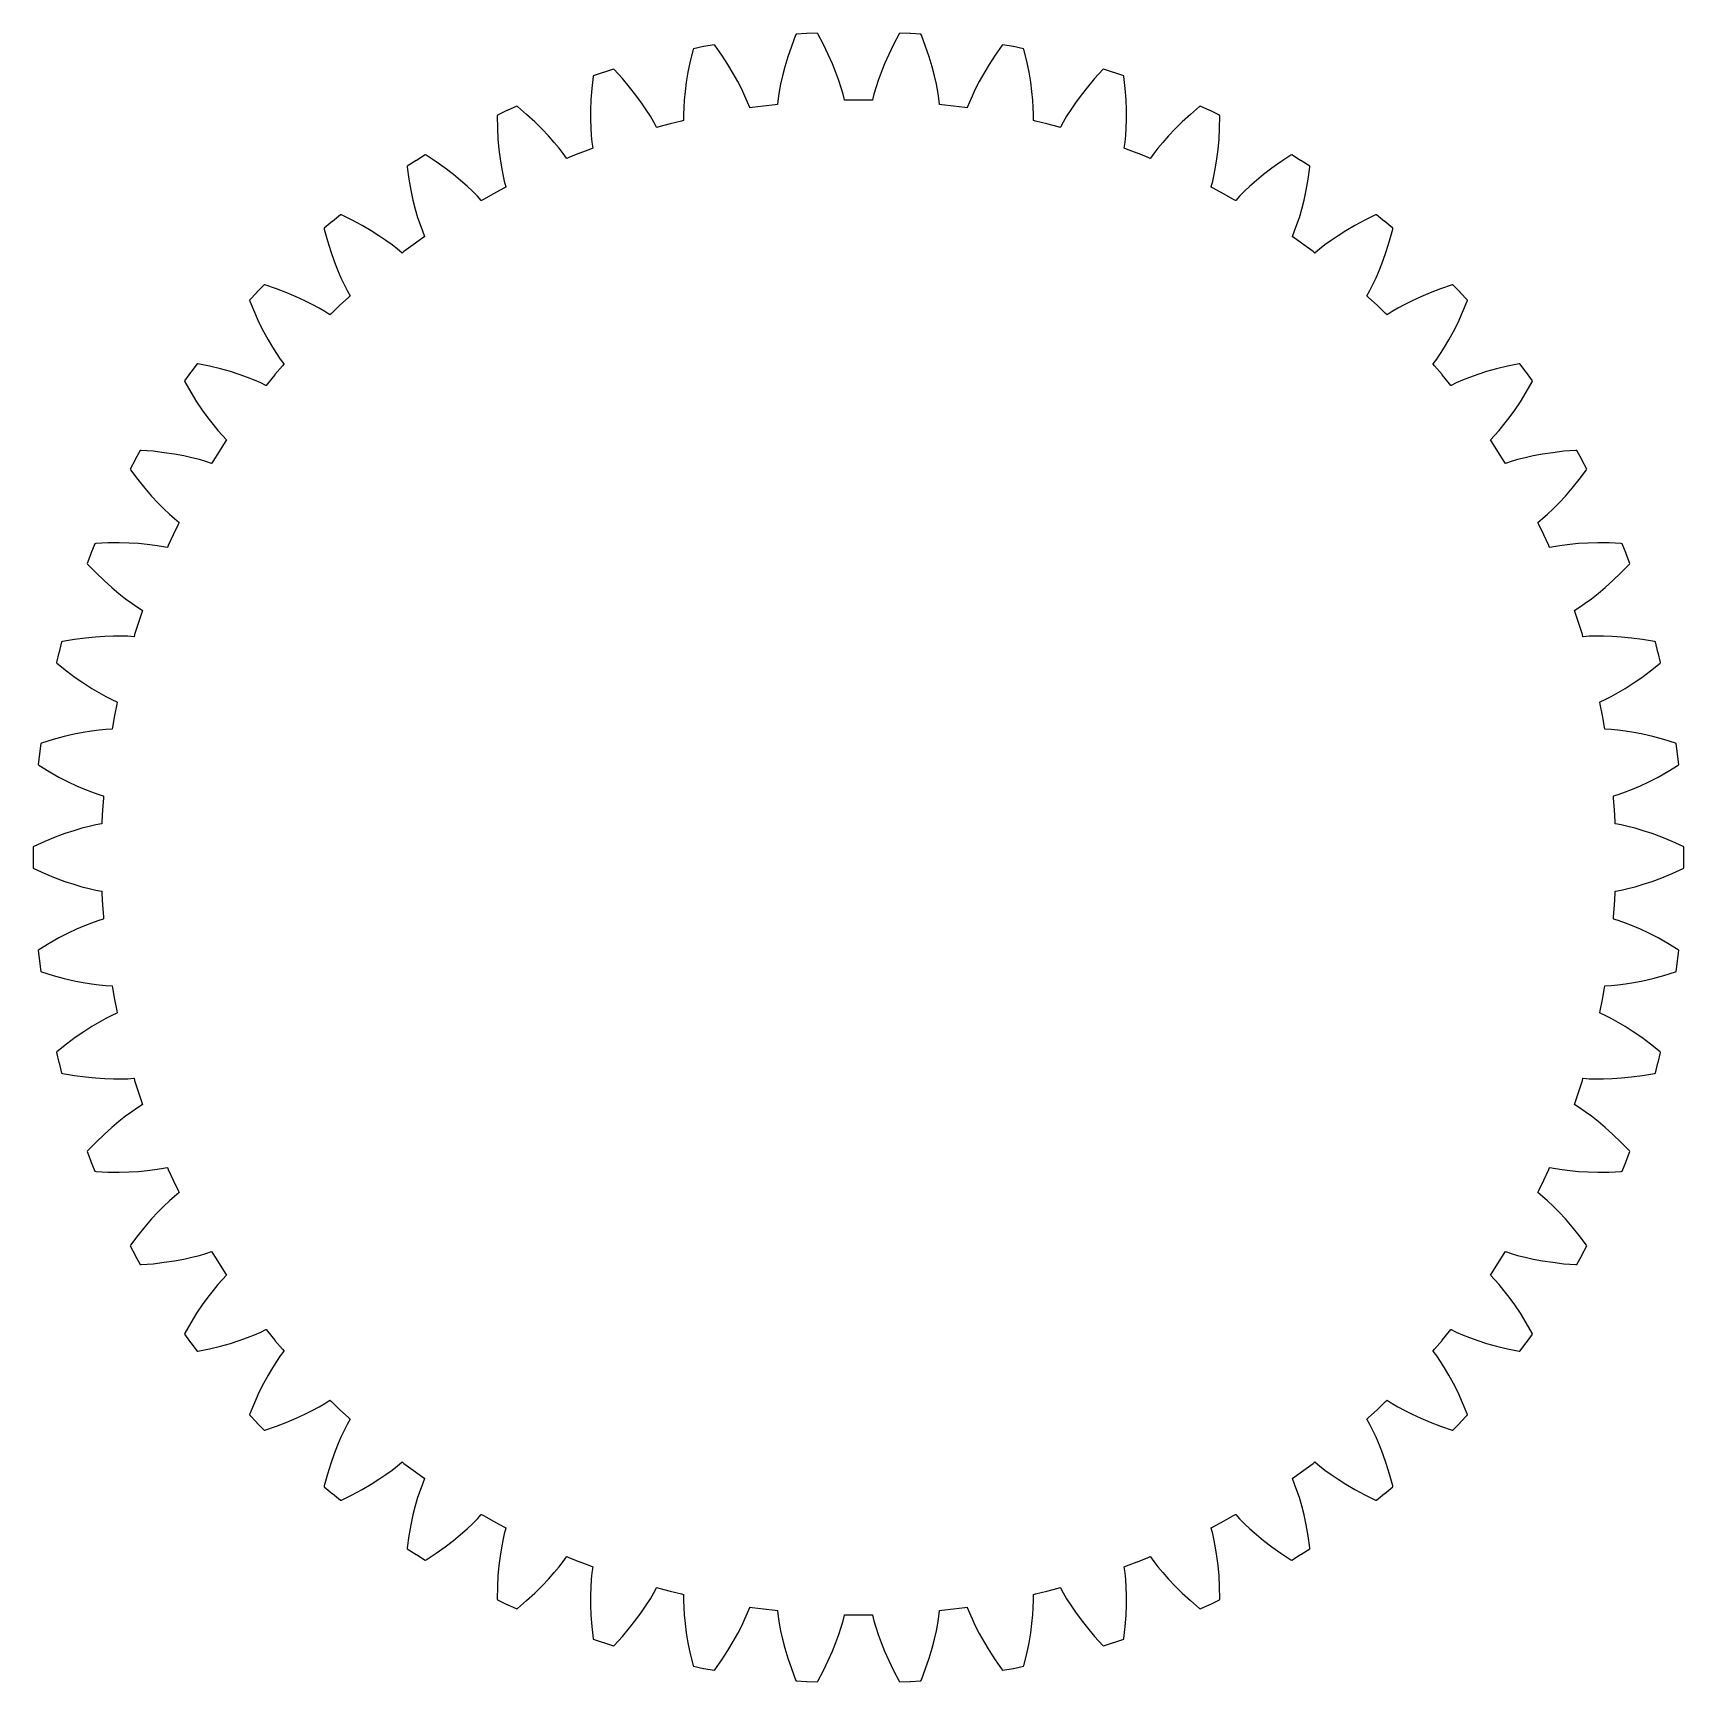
# Model space of a CAD drawing. Header units: millimetres. Extents: x -78 to 78, y -78 to 78.
import ezdxf

# ---------------------------------------------------------------- set-up
doc = ezdxf.new("R2010")
doc.units = ezdxf.units.MM

msp = doc.modelspace()

# ---------------------------------------------------------------- linework, layer by layer
msp.add_lwpolyline([(71.86, -4.52), (71.92, -3.41), (71.92, -3.41), (71.93, -3.2), (71.95, -3.2), (72.5, -3.1), (73.13, -2.96), (73.83, -2.78), (74.6, -2.55), (75.45, -2.27), (76.37, -1.93), (77.35, -1.53), (78.4, -1.06), (78.46, -1.01), (78.47, -0.01), (78.47, 0.01), (78.46, 1.01), (78.4, 1.06), (77.35, 1.53), (76.37, 1.93), (75.45, 2.27), (74.6, 2.55), (73.83, 2.78), (73.13, 2.96), (72.5, 3.1), (71.95, 3.2), (71.93, 3.2), (71.92, 3.41), (71.92, 3.41), (71.86, 4.52), (71.86, 4.52), (71.78, 5.63), (71.78, 5.63), (71.76, 5.84), (71.79, 5.85), (72.32, 6.02), (72.92, 6.23), (73.59, 6.5), (74.34, 6.82), (75.14, 7.2), (76.01, 7.65), (76.93, 8.18), (77.91, 8.77), (77.97, 8.83), (77.85, 9.82), (77.85, 9.85), (77.72, 10.84), (77.65, 10.88), (76.55, 11.21), (75.52, 11.49), (74.57, 11.71), (73.7, 11.88), (72.9, 12.01), (72.18, 12.1), (71.54, 12.16), (70.99, 12.19), (70.96, 12.19), (70.92, 12.4), (70.92, 12.4), (70.72, 13.49), (70.72, 13.49), (70.51, 14.58), (70.51, 14.58), (70.47, 14.78), (70.49, 14.8), (70.99, 15.03), (71.56, 15.32), (72.2, 15.67), (72.89, 16.08), (73.65, 16.56), (74.45, 17.12), (75.3, 17.75), (76.2, 18.47), (76.25, 18.53), (76.01, 19.5), (76, 19.53), (75.75, 20.5), (75.67, 20.52), (74.54, 20.72), (73.49, 20.86), (72.52, 20.96), (71.63, 21.02), (70.82, 21.05), (70.09, 21.05), (69.45, 21.03), (68.9, 20.99), (68.87, 20.99), (68.81, 21.19), (68.81, 21.19), (68.48, 22.25), (68.48, 22.25), (68.12, 23.3), (68.12, 23.3), (68.06, 23.5), (68.08, 23.52), (68.55, 23.81), (69.08, 24.17), (69.67, 24.59), (70.3, 25.09), (70.99, 25.66), (71.72, 26.32), (72.48, 27.05), (73.28, 27.87), (73.33, 27.94), (72.97, 28.87), (72.96, 28.9), (72.58, 29.83), (72.5, 29.85), (71.36, 29.9), (70.29, 29.91), (69.32, 29.89), (68.43, 29.84), (67.62, 29.76), (66.9, 29.67), (66.27, 29.57), (65.72, 29.46), (65.7, 29.46), (65.61, 29.65), (65.61, 29.65), (65.15, 30.66), (65.15, 30.66), (64.67, 31.66), (64.67, 31.66), (64.57, 31.84), (64.59, 31.86), (65.02, 32.21), (65.51, 32.64), (66.03, 33.13), (66.61, 33.7), (67.21, 34.36), (67.85, 35.1), (68.52, 35.92), (69.21, 36.84), (69.25, 36.91), (68.77, 37.79), (68.76, 37.82), (68.27, 38.69), (68.19, 38.7), (67.05, 38.61), (65.99, 38.48), (65.02, 38.34), (64.15, 38.18), (63.36, 38), (62.66, 37.82), (62.04, 37.64), (61.51, 37.46), (61.49, 37.46), (61.38, 37.64), (61.38, 37.64), (60.79, 38.58), (60.79, 38.58), (60.19, 39.51), (60.19, 39.51), (60.07, 39.69), (60.09, 39.71), (60.47, 40.11), (60.9, 40.59), (61.36, 41.15), (61.86, 41.79), (62.38, 42.51), (62.92, 43.32), (63.48, 44.23), (64.05, 45.22), (64.07, 45.3), (63.49, 46.11), (63.48, 46.14), (62.88, 46.94), (62.8, 46.94), (61.68, 46.7), (60.65, 46.45), (59.71, 46.19), (58.86, 45.92), (58.09, 45.64), (57.42, 45.38), (56.83, 45.12), (56.33, 44.88), (56.31, 44.87), (56.18, 45.03), (56.18, 45.03), (55.48, 45.89), (55.48, 45.9), (54.76, 46.74), (54.76, 46.74), (54.63, 46.9), (54.64, 46.93), (54.97, 47.37), (55.33, 47.9), (55.72, 48.51), (56.13, 49.21), (56.56, 49.99), (56.99, 50.87), (57.43, 51.83), (57.87, 52.89), (57.89, 52.97), (57.21, 53.71), (57.19, 53.73), (56.5, 54.45), (56.42, 54.44), (55.34, 54.07), (54.35, 53.69), (53.45, 53.31), (52.64, 52.93), (51.92, 52.56), (51.28, 52.21), (50.73, 51.89), (50.26, 51.58), (50.24, 51.57), (50.09, 51.72), (50.09, 51.72), (49.29, 52.49), (49.29, 52.49), (48.47, 53.24), (48.47, 53.24), (48.32, 53.38), (48.33, 53.4), (48.6, 53.89), (48.89, 54.46), (49.2, 55.11), (49.52, 55.86), (49.84, 56.69), (50.17, 57.61), (50.49, 58.62), (50.79, 59.73), (50.8, 59.81), (50.03, 60.45), (50.01, 60.47), (49.23, 61.1), (49.15, 61.08), (48.13, 60.58), (47.19, 60.08), (46.34, 59.58), (45.59, 59.11), (44.92, 58.66), (44.33, 58.23), (43.83, 57.84), (43.4, 57.48), (43.38, 57.46), (43.21, 57.59), (43.21, 57.59), (42.32, 58.25), (42.32, 58.25), (41.42, 58.89), (41.42, 58.89), (41.25, 59.01), (41.25, 59.04), (41.46, 59.56), (41.68, 60.16), (41.91, 60.85), (42.13, 61.62), (42.35, 62.49), (42.55, 63.44), (42.74, 64.49), (42.9, 65.62), (42.9, 65.71), (42.06, 66.25), (42.03, 66.26), (41.19, 66.79), (41.11, 66.76), (40.15, 66.13), (39.29, 65.52), (38.51, 64.92), (37.82, 64.36), (37.21, 63.82), (36.68, 63.33), (36.23, 62.87), (35.86, 62.46), (35.84, 62.45), (35.65, 62.55), (35.65, 62.55), (34.69, 63.09), (34.69, 63.09), (33.71, 63.62), (33.71, 63.62), (33.52, 63.72), (33.53, 63.74), (33.67, 64.28), (33.81, 64.91), (33.95, 65.62), (34.07, 66.42), (34.18, 67.3), (34.27, 68.28), (34.32, 69.34), (34.34, 70.48), (34.33, 70.57), (33.42, 71), (33.4, 71.01), (32.49, 71.43), (32.42, 71.39), (31.55, 70.64), (30.77, 69.92), (30.07, 69.24), (29.46, 68.59), (28.92, 67.98), (28.46, 67.43), (28.07, 66.92), (27.75, 66.47), (27.73, 66.45), (27.53, 66.53), (27.53, 66.53), (26.51, 66.94), (26.5, 66.94), (25.47, 67.34), (25.47, 67.34), (25.27, 67.42), (25.27, 67.44), (25.35, 68), (25.41, 68.63), (25.46, 69.36), (25.48, 70.16), (25.48, 71.06), (25.44, 72.03), (25.36, 73.09), (25.23, 74.23), (25.21, 74.31), (24.26, 74.63), (24.24, 74.63), (23.28, 74.94), (23.22, 74.89), (22.45, 74.04), (21.76, 73.23), (21.16, 72.46), (20.63, 71.74), (20.17, 71.07), (19.78, 70.46), (19.46, 69.91), (19.2, 69.42), (19.18, 69.4), (18.98, 69.45), (18.98, 69.45), (17.91, 69.74), (17.9, 69.74), (16.83, 70.01), (16.83, 70.01), (16.63, 70.05), (16.62, 70.08), (16.63, 70.64), (16.61, 71.28), (16.56, 72), (16.49, 72.8), (16.37, 73.69), (16.21, 74.65), (16, 75.69), (15.73, 76.81), (15.7, 76.88), (14.72, 77.08), (14.69, 77.08), (13.71, 77.26), (13.65, 77.21), (12.99, 76.27), (12.41, 75.38), (11.91, 74.54), (11.47, 73.76), (11.1, 73.04), (10.8, 72.38), (10.54, 71.8), (10.34, 71.28), (10.33, 71.25), (10.12, 71.28), (10.12, 71.28), (9.02, 71.43), (9.02, 71.43), (7.92, 71.56), (7.92, 71.56), (7.71, 71.59), (7.71, 71.61), (7.64, 72.16), (7.54, 72.8), (7.41, 73.51), (7.23, 74.3), (7, 75.16), (6.72, 76.1), (6.38, 77.1), (5.98, 78.18), (5.94, 78.25), (4.94, 78.32), (4.91, 78.32), (3.92, 78.37), (3.86, 78.31), (3.33, 77.29), (2.87, 76.34), (2.47, 75.45), (2.14, 74.62), (1.86, 73.86), (1.64, 73.17), (1.46, 72.55), (1.33, 72.01), (1.32, 71.99), (1.11, 71.99), (1.11, 71.99), (0, 72), (0, 72), (-1.11, 71.99), (-1.11, 71.99), (-1.32, 71.99), (-1.33, 72.01), (-1.46, 72.55), (-1.64, 73.17), (-1.86, 73.86), (-2.14, 74.62), (-2.47, 75.45), (-2.87, 76.34), (-3.33, 77.29), (-3.86, 78.31), (-3.92, 78.37), (-4.91, 78.32), (-4.94, 78.32), (-5.94, 78.25), (-5.98, 78.18), (-6.38, 77.1), (-6.72, 76.1), (-7, 75.16), (-7.23, 74.3), (-7.41, 73.51), (-7.54, 72.8), (-7.64, 72.16), (-7.71, 71.61), (-7.71, 71.59), (-7.92, 71.56), (-7.92, 71.56), (-9.02, 71.43), (-9.02, 71.43), (-10.12, 71.28), (-10.12, 71.28), (-10.33, 71.25), (-10.34, 71.28), (-10.54, 71.8), (-10.8, 72.38), (-11.1, 73.04), (-11.47, 73.76), (-11.91, 74.54), (-12.41, 75.38), (-12.99, 76.27), (-13.65, 77.21), (-13.71, 77.26), (-14.69, 77.08), (-14.72, 77.08), (-15.7, 76.88), (-15.73, 76.81), (-16, 75.69), (-16.21, 74.65), (-16.37, 73.69), (-16.49, 72.8), (-16.56, 72), (-16.61, 71.28), (-16.63, 70.64), (-16.62, 70.08), (-16.63, 70.05), (-16.83, 70.01), (-16.83, 70.01), (-17.9, 69.74), (-17.91, 69.74), (-18.98, 69.45), (-18.98, 69.45), (-19.18, 69.4), (-19.2, 69.42), (-19.46, 69.91), (-19.78, 70.46), (-20.17, 71.07), (-20.63, 71.74), (-21.16, 72.46), (-21.76, 73.23), (-22.45, 74.04), (-23.22, 74.89), (-23.28, 74.94), (-24.24, 74.63), (-24.26, 74.63), (-25.21, 74.31), (-25.23, 74.23), (-25.36, 73.09), (-25.44, 72.03), (-25.48, 71.06), (-25.48, 70.16), (-25.46, 69.36), (-25.41, 68.63), (-25.35, 68), (-25.27, 67.44), (-25.27, 67.42), (-25.47, 67.34), (-25.47, 67.34), (-26.5, 66.94), (-26.51, 66.94), (-27.53, 66.53), (-27.53, 66.53), (-27.73, 66.45), (-27.75, 66.47), (-28.07, 66.92), (-28.46, 67.43), (-28.92, 67.98), (-29.46, 68.59), (-30.07, 69.24), (-30.77, 69.92), (-31.55, 70.64), (-32.42, 71.39), (-32.49, 71.43), (-33.4, 71.01), (-33.42, 71), (-34.33, 70.57), (-34.34, 70.48), (-34.32, 69.34), (-34.27, 68.28), (-34.18, 67.3), (-34.07, 66.42), (-33.95, 65.62), (-33.81, 64.91), (-33.67, 64.28), (-33.53, 63.74), (-33.52, 63.72), (-33.71, 63.62), (-33.71, 63.62), (-34.69, 63.09), (-34.69, 63.09), (-35.65, 62.55), (-35.65, 62.55), (-35.84, 62.45), (-35.86, 62.46), (-36.23, 62.87), (-36.68, 63.33), (-37.21, 63.82), (-37.82, 64.36), (-38.51, 64.92), (-39.29, 65.52), (-40.15, 66.13), (-41.11, 66.76), (-41.19, 66.79), (-42.03, 66.26), (-42.06, 66.25), (-42.9, 65.71), (-42.9, 65.62), (-42.74, 64.49), (-42.55, 63.44), (-42.35, 62.49), (-42.13, 61.62), (-41.91, 60.85), (-41.68, 60.16), (-41.46, 59.56), (-41.25, 59.04), (-41.25, 59.01), (-41.42, 58.89), (-41.42, 58.89), (-42.32, 58.25), (-42.32, 58.25), (-43.21, 57.59), (-43.21, 57.59), (-43.38, 57.46), (-43.4, 57.48), (-43.83, 57.84), (-44.33, 58.23), (-44.92, 58.66), (-45.59, 59.11), (-46.34, 59.58), (-47.19, 60.08), (-48.13, 60.58), (-49.15, 61.08), (-49.23, 61.1), (-50.01, 60.47), (-50.03, 60.45), (-50.8, 59.81), (-50.79, 59.73), (-50.49, 58.62), (-50.17, 57.61), (-49.84, 56.69), (-49.52, 55.86), (-49.2, 55.11), (-48.89, 54.46), (-48.6, 53.89), (-48.33, 53.4), (-48.32, 53.38), (-48.47, 53.24), (-48.47, 53.24), (-49.29, 52.49), (-49.29, 52.49), (-50.09, 51.72), (-50.09, 51.72), (-50.24, 51.57), (-50.26, 51.58), (-50.73, 51.89), (-51.28, 52.21), (-51.92, 52.56), (-52.64, 52.93), (-53.45, 53.31), (-54.35, 53.69), (-55.34, 54.07), (-56.42, 54.44), (-56.5, 54.45), (-57.19, 53.73), (-57.21, 53.71), (-57.89, 52.97), (-57.87, 52.89), (-57.43, 51.83), (-56.99, 50.87), (-56.56, 49.99), (-56.13, 49.21), (-55.72, 48.51), (-55.33, 47.9), (-54.97, 47.37), (-54.64, 46.93), (-54.63, 46.9), (-54.76, 46.74), (-54.76, 46.74), (-55.48, 45.9), (-55.48, 45.89), (-56.18, 45.03), (-56.18, 45.03), (-56.31, 44.87), (-56.33, 44.88), (-56.83, 45.12), (-57.42, 45.38), (-58.09, 45.64), (-58.86, 45.92), (-59.71, 46.19), (-60.65, 46.45), (-61.68, 46.7), (-62.8, 46.94), (-62.88, 46.94), (-63.48, 46.14), (-63.49, 46.11), (-64.07, 45.3), (-64.05, 45.22), (-63.48, 44.23), (-62.92, 43.32), (-62.38, 42.51), (-61.86, 41.79), (-61.36, 41.15), (-60.9, 40.59), (-60.47, 40.11), (-60.09, 39.71), (-60.07, 39.69), (-60.19, 39.51), (-60.19, 39.51), (-60.79, 38.58), (-60.79, 38.58), (-61.38, 37.64), (-61.38, 37.64), (-61.49, 37.46), (-61.51, 37.46), (-62.04, 37.64), (-62.66, 37.82), (-63.36, 38), (-64.15, 38.18), (-65.02, 38.34), (-65.99, 38.48), (-67.05, 38.61), (-68.19, 38.7), (-68.27, 38.69), (-68.76, 37.82), (-68.77, 37.79), (-69.25, 36.91), (-69.21, 36.84), (-68.52, 35.92), (-67.85, 35.1), (-67.21, 34.36), (-66.61, 33.7), (-66.03, 33.13), (-65.51, 32.64), (-65.02, 32.21), (-64.59, 31.86), (-64.57, 31.84), (-64.67, 31.66), (-64.67, 31.66), (-65.15, 30.66), (-65.15, 30.66), (-65.61, 29.65), (-65.61, 29.65), (-65.7, 29.46), (-65.72, 29.46), (-66.27, 29.57), (-66.9, 29.67), (-67.62, 29.76), (-68.43, 29.84), (-69.32, 29.89), (-70.29, 29.91), (-71.36, 29.9), (-72.5, 29.85), (-72.58, 29.83), (-72.96, 28.9), (-72.97, 28.87), (-73.33, 27.94), (-73.28, 27.87), (-72.48, 27.05), (-71.72, 26.32), (-70.99, 25.66), (-70.3, 25.09), (-69.67, 24.59), (-69.08, 24.17), (-68.55, 23.81), (-68.08, 23.52), (-68.06, 23.5), (-68.12, 23.3), (-68.12, 23.3), (-68.48, 22.25), (-68.48, 22.25), (-68.81, 21.19), (-68.81, 21.19), (-68.87, 20.99), (-68.9, 20.99), (-69.45, 21.03), (-70.09, 21.05), (-70.82, 21.05), (-71.63, 21.02), (-72.52, 20.96), (-73.49, 20.86), (-74.54, 20.72), (-75.67, 20.52), (-75.75, 20.5), (-76, 19.53), (-76.01, 19.5), (-76.25, 18.53), (-76.2, 18.47), (-75.3, 17.75), (-74.45, 17.12), (-73.65, 16.56), (-72.89, 16.08), (-72.2, 15.67), (-71.56, 15.32), (-70.99, 15.03), (-70.49, 14.8), (-70.47, 14.78), (-70.51, 14.58), (-70.51, 14.58), (-70.72, 13.49), (-70.72, 13.49), (-70.92, 12.4), (-70.92, 12.4), (-70.96, 12.19), (-70.99, 12.19), (-71.54, 12.16), (-72.18, 12.1), (-72.9, 12.01), (-73.7, 11.88), (-74.57, 11.71), (-75.52, 11.49), (-76.55, 11.21), (-77.65, 10.88), (-77.72, 10.84), (-77.85, 9.85), (-77.85, 9.82), (-77.97, 8.83), (-77.91, 8.77), (-76.93, 8.18), (-76.01, 7.65), (-75.14, 7.2), (-74.34, 6.82), (-73.59, 6.5), (-72.92, 6.23), (-72.32, 6.02), (-71.79, 5.85), (-71.76, 5.84), (-71.78, 5.63), (-71.78, 5.63), (-71.86, 4.52), (-71.86, 4.52), (-71.92, 3.41), (-71.92, 3.41), (-71.93, 3.2), (-71.95, 3.2), (-72.5, 3.1), (-73.13, 2.96), (-73.83, 2.78), (-74.6, 2.55), (-75.45, 2.27), (-76.37, 1.93), (-77.35, 1.53), (-78.4, 1.06), (-78.46, 1.01), (-78.47, 0.01), (-78.47, -0.01), (-78.46, -1.01), (-78.4, -1.06), (-77.35, -1.53), (-76.37, -1.93), (-75.45, -2.27), (-74.6, -2.55), (-73.83, -2.78), (-73.13, -2.96), (-72.5, -3.1), (-71.95, -3.2), (-71.93, -3.2), (-71.92, -3.41), (-71.92, -3.41), (-71.86, -4.52), (-71.86, -4.52), (-71.78, -5.63), (-71.78, -5.63), (-71.76, -5.84), (-71.79, -5.85), (-72.32, -6.02), (-72.92, -6.23), (-73.59, -6.5), (-74.34, -6.82), (-75.14, -7.2), (-76.01, -7.65), (-76.93, -8.18), (-77.91, -8.77), (-77.97, -8.83), (-77.85, -9.82), (-77.85, -9.85), (-77.72, -10.84), (-77.65, -10.88), (-76.55, -11.21), (-75.52, -11.49), (-74.57, -11.71), (-73.7, -11.88), (-72.9, -12.01), (-72.18, -12.1), (-71.54, -12.16), (-70.99, -12.19), (-70.96, -12.19), (-70.92, -12.4), (-70.92, -12.4), (-70.72, -13.49), (-70.72, -13.49), (-70.51, -14.58), (-70.51, -14.58), (-70.47, -14.78), (-70.49, -14.8), (-70.99, -15.03), (-71.56, -15.32), (-72.2, -15.67), (-72.89, -16.08), (-73.65, -16.56), (-74.45, -17.12), (-75.3, -17.75), (-76.2, -18.47), (-76.25, -18.53), (-76.01, -19.5), (-76, -19.53), (-75.75, -20.5), (-75.67, -20.52), (-74.54, -20.72), (-73.49, -20.86), (-72.52, -20.96), (-71.63, -21.02), (-70.82, -21.05), (-70.09, -21.05), (-69.45, -21.03), (-68.9, -20.99), (-68.87, -20.99), (-68.81, -21.19), (-68.81, -21.19), (-68.48, -22.25), (-68.48, -22.25), (-68.12, -23.3), (-68.12, -23.3), (-68.06, -23.5), (-68.08, -23.52), (-68.55, -23.81), (-69.08, -24.17), (-69.67, -24.59), (-70.3, -25.09), (-70.99, -25.66), (-71.72, -26.32), (-72.48, -27.05), (-73.28, -27.87), (-73.33, -27.94), (-72.97, -28.87), (-72.96, -28.9), (-72.58, -29.83), (-72.5, -29.85), (-71.36, -29.9), (-70.29, -29.91), (-69.32, -29.89), (-68.43, -29.84), (-67.62, -29.76), (-66.9, -29.67), (-66.27, -29.57), (-65.72, -29.46), (-65.7, -29.46), (-65.61, -29.65), (-65.61, -29.65), (-65.15, -30.66), (-65.15, -30.66), (-64.67, -31.66), (-64.67, -31.66), (-64.57, -31.84), (-64.59, -31.86), (-65.02, -32.21), (-65.51, -32.64), (-66.03, -33.13), (-66.61, -33.7), (-67.21, -34.36), (-67.85, -35.1), (-68.52, -35.92), (-69.21, -36.84), (-69.25, -36.91), (-68.77, -37.79), (-68.76, -37.82), (-68.27, -38.69), (-68.19, -38.7), (-67.05, -38.61), (-65.99, -38.48), (-65.02, -38.34), (-64.15, -38.18), (-63.36, -38), (-62.66, -37.82), (-62.04, -37.64), (-61.51, -37.46), (-61.49, -37.46), (-61.38, -37.64), (-61.38, -37.64), (-60.79, -38.58), (-60.79, -38.58), (-60.19, -39.51), (-60.19, -39.51), (-60.07, -39.69), (-60.09, -39.71), (-60.47, -40.11), (-60.9, -40.59), (-61.36, -41.15), (-61.86, -41.79), (-62.38, -42.51), (-62.92, -43.32), (-63.48, -44.23), (-64.05, -45.22), (-64.07, -45.3), (-63.49, -46.11), (-63.48, -46.14), (-62.88, -46.94), (-62.8, -46.94), (-61.68, -46.7), (-60.65, -46.45), (-59.71, -46.19), (-58.86, -45.92), (-58.09, -45.64), (-57.42, -45.38), (-56.83, -45.12), (-56.33, -44.88), (-56.31, -44.87), (-56.18, -45.03), (-56.18, -45.03), (-55.48, -45.89), (-55.48, -45.9), (-54.76, -46.74), (-54.76, -46.74), (-54.63, -46.9), (-54.64, -46.93), (-54.97, -47.37), (-55.33, -47.9), (-55.72, -48.51), (-56.13, -49.21), (-56.56, -49.99), (-56.99, -50.87), (-57.43, -51.83), (-57.87, -52.89), (-57.89, -52.97), (-57.21, -53.71), (-57.19, -53.73), (-56.5, -54.45), (-56.42, -54.44), (-55.34, -54.07), (-54.35, -53.69), (-53.45, -53.31), (-52.64, -52.93), (-51.92, -52.56), (-51.28, -52.21), (-50.73, -51.89), (-50.26, -51.58), (-50.24, -51.57), (-50.09, -51.72), (-50.09, -51.72), (-49.29, -52.49), (-49.29, -52.49), (-48.47, -53.24), (-48.47, -53.24), (-48.32, -53.38), (-48.33, -53.4), (-48.6, -53.89), (-48.89, -54.46), (-49.2, -55.11), (-49.52, -55.86), (-49.84, -56.69), (-50.17, -57.61), (-50.49, -58.62), (-50.79, -59.73), (-50.8, -59.81), (-50.03, -60.45), (-50.01, -60.47), (-49.23, -61.1), (-49.15, -61.08), (-48.13, -60.58), (-47.19, -60.08), (-46.34, -59.58), (-45.59, -59.11), (-44.92, -58.66), (-44.33, -58.23), (-43.83, -57.84), (-43.4, -57.48), (-43.38, -57.46), (-43.21, -57.59), (-43.21, -57.59), (-42.32, -58.25), (-42.32, -58.25), (-41.42, -58.89), (-41.42, -58.89), (-41.25, -59.01), (-41.25, -59.04), (-41.46, -59.56), (-41.68, -60.16), (-41.91, -60.85), (-42.13, -61.62), (-42.35, -62.49), (-42.55, -63.44), (-42.74, -64.49), (-42.9, -65.62), (-42.9, -65.71), (-42.06, -66.25), (-42.03, -66.26), (-41.19, -66.79), (-41.11, -66.76), (-40.15, -66.13), (-39.29, -65.52), (-38.51, -64.92), (-37.82, -64.36), (-37.21, -63.82), (-36.68, -63.33), (-36.23, -62.87), (-35.86, -62.46), (-35.84, -62.45), (-35.65, -62.55), (-35.65, -62.55), (-34.69, -63.09), (-34.69, -63.09), (-33.71, -63.62), (-33.71, -63.62), (-33.52, -63.72), (-33.53, -63.74), (-33.67, -64.28), (-33.81, -64.91), (-33.95, -65.62), (-34.07, -66.42), (-34.18, -67.3), (-34.27, -68.28), (-34.32, -69.34), (-34.34, -70.48), (-34.33, -70.57), (-33.42, -71), (-33.4, -71.01), (-32.49, -71.43), (-32.42, -71.39), (-31.55, -70.64), (-30.77, -69.92), (-30.07, -69.24), (-29.46, -68.59), (-28.92, -67.98), (-28.46, -67.43), (-28.07, -66.92), (-27.75, -66.47), (-27.73, -66.45), (-27.53, -66.53), (-27.53, -66.53), (-26.51, -66.94), (-26.5, -66.94), (-25.47, -67.34), (-25.47, -67.34), (-25.27, -67.42), (-25.27, -67.44), (-25.35, -68), (-25.41, -68.63), (-25.46, -69.36), (-25.48, -70.16), (-25.48, -71.06), (-25.44, -72.03), (-25.36, -73.09), (-25.23, -74.23), (-25.21, -74.31), (-24.26, -74.63), (-24.24, -74.63), (-23.28, -74.94), (-23.22, -74.89), (-22.45, -74.04), (-21.76, -73.23), (-21.16, -72.46), (-20.63, -71.74), (-20.17, -71.07), (-19.78, -70.46), (-19.46, -69.91), (-19.2, -69.42), (-19.18, -69.4), (-18.98, -69.45), (-18.98, -69.45), (-17.91, -69.74), (-17.9, -69.74), (-16.83, -70.01), (-16.83, -70.01), (-16.63, -70.05), (-16.62, -70.08), (-16.63, -70.64), (-16.61, -71.28), (-16.56, -72), (-16.49, -72.8), (-16.37, -73.69), (-16.21, -74.65), (-16, -75.69), (-15.73, -76.81), (-15.7, -76.88), (-14.72, -77.08), (-14.69, -77.08), (-13.71, -77.26), (-13.65, -77.21), (-12.99, -76.27), (-12.41, -75.38), (-11.91, -74.54), (-11.47, -73.76), (-11.1, -73.04), (-10.8, -72.38), (-10.54, -71.8), (-10.34, -71.28), (-10.33, -71.25), (-10.12, -71.28), (-10.12, -71.28), (-9.02, -71.43), (-9.02, -71.43), (-7.92, -71.56), (-7.92, -71.56), (-7.71, -71.59), (-7.71, -71.61), (-7.64, -72.16), (-7.54, -72.8), (-7.41, -73.51), (-7.23, -74.3), (-7, -75.16), (-6.72, -76.1), (-6.38, -77.1), (-5.98, -78.18), (-5.94, -78.25), (-4.94, -78.32), (-4.91, -78.32), (-3.92, -78.37), (-3.86, -78.31), (-3.33, -77.29), (-2.87, -76.34), (-2.47, -75.45), (-2.14, -74.62), (-1.86, -73.86), (-1.64, -73.17), (-1.46, -72.55), (-1.33, -72.01), (-1.32, -71.99), (-1.11, -71.99), (-1.11, -71.99), (0, -72), (0, -72), (1.11, -71.99), (1.11, -71.99), (1.32, -71.99), (1.33, -72.01), (1.46, -72.55), (1.64, -73.17), (1.86, -73.86), (2.14, -74.62), (2.47, -75.45), (2.87, -76.34), (3.33, -77.29), (3.86, -78.31), (3.92, -78.37), (4.91, -78.32), (4.94, -78.32), (5.94, -78.25), (5.98, -78.18), (6.38, -77.1), (6.72, -76.1), (7, -75.16), (7.23, -74.3), (7.41, -73.51), (7.54, -72.8), (7.64, -72.16), (7.71, -71.61), (7.71, -71.59), (7.92, -71.56), (7.92, -71.56), (9.02, -71.43), (9.02, -71.43), (10.12, -71.28), (10.12, -71.28), (10.33, -71.25), (10.34, -71.28), (10.54, -71.8), (10.8, -72.38), (11.1, -73.04), (11.47, -73.76), (11.91, -74.54), (12.41, -75.38), (12.99, -76.27), (13.65, -77.21), (13.71, -77.26), (14.69, -77.08), (14.72, -77.08), (15.7, -76.88), (15.73, -76.81), (16, -75.69), (16.21, -74.65), (16.37, -73.69), (16.49, -72.8), (16.56, -72), (16.61, -71.28), (16.63, -70.64), (16.62, -70.08), (16.63, -70.05), (16.83, -70.01), (16.83, -70.01), (17.9, -69.74), (17.91, -69.74), (18.98, -69.45), (18.98, -69.45), (19.18, -69.4), (19.2, -69.42), (19.46, -69.91), (19.78, -70.46), (20.17, -71.07), (20.63, -71.74), (21.16, -72.46), (21.76, -73.23), (22.45, -74.04), (23.22, -74.89), (23.28, -74.94), (24.24, -74.63), (24.26, -74.63), (25.21, -74.31), (25.23, -74.23), (25.36, -73.09), (25.44, -72.03), (25.48, -71.06), (25.48, -70.16), (25.46, -69.36), (25.41, -68.63), (25.35, -68), (25.27, -67.44), (25.27, -67.42), (25.47, -67.34), (25.47, -67.34), (26.5, -66.94), (26.51, -66.94), (27.53, -66.53), (27.53, -66.53), (27.73, -66.45), (27.75, -66.47), (28.07, -66.92), (28.46, -67.43), (28.92, -67.98), (29.46, -68.59), (30.07, -69.24), (30.77, -69.92), (31.55, -70.64), (32.42, -71.39), (32.49, -71.43), (33.4, -71.01), (33.42, -71), (34.33, -70.57), (34.34, -70.48), (34.32, -69.34), (34.27, -68.28), (34.18, -67.3), (34.07, -66.42), (33.95, -65.62), (33.81, -64.91), (33.67, -64.28), (33.53, -63.74), (33.52, -63.72), (33.71, -63.62), (33.71, -63.62), (34.69, -63.09), (34.69, -63.09), (35.65, -62.55), (35.65, -62.55), (35.84, -62.45), (35.86, -62.46), (36.23, -62.87), (36.68, -63.33), (37.21, -63.82), (37.82, -64.36), (38.51, -64.92), (39.29, -65.52), (40.15, -66.13), (41.11, -66.76), (41.19, -66.79), (42.03, -66.26), (42.06, -66.25), (42.9, -65.71), (42.9, -65.62), (42.74, -64.49), (42.55, -63.44), (42.35, -62.49), (42.13, -61.62), (41.91, -60.85), (41.68, -60.16), (41.46, -59.56), (41.25, -59.04), (41.25, -59.01), (41.42, -58.89), (41.42, -58.89), (42.32, -58.25), (42.32, -58.25), (43.21, -57.59), (43.21, -57.59), (43.38, -57.46), (43.4, -57.48), (43.83, -57.84), (44.33, -58.23), (44.92, -58.66), (45.59, -59.11), (46.34, -59.58), (47.19, -60.08), (48.13, -60.58), (49.15, -61.08), (49.23, -61.1), (50.01, -60.47), (50.03, -60.45), (50.8, -59.81), (50.79, -59.73), (50.49, -58.62), (50.17, -57.61), (49.84, -56.69), (49.52, -55.86), (49.2, -55.11), (48.89, -54.46), (48.6, -53.89), (48.33, -53.4), (48.32, -53.38), (48.47, -53.24), (48.47, -53.24), (49.29, -52.49), (49.29, -52.49), (50.09, -51.72), (50.09, -51.72), (50.24, -51.57), (50.26, -51.58), (50.73, -51.89), (51.28, -52.21), (51.92, -52.56), (52.64, -52.93), (53.45, -53.31), (54.35, -53.69), (55.34, -54.07), (56.42, -54.44), (56.5, -54.45), (57.19, -53.73), (57.21, -53.71), (57.89, -52.97), (57.87, -52.89), (57.43, -51.83), (56.99, -50.87), (56.56, -49.99), (56.13, -49.21), (55.72, -48.51), (55.33, -47.9), (54.97, -47.37), (54.64, -46.93), (54.63, -46.9), (54.76, -46.74), (54.76, -46.74), (55.48, -45.9), (55.48, -45.89), (56.18, -45.03), (56.18, -45.03), (56.31, -44.87), (56.33, -44.88), (56.83, -45.12), (57.42, -45.38), (58.09, -45.64), (58.86, -45.92), (59.71, -46.19), (60.65, -46.45), (61.68, -46.7), (62.8, -46.94), (62.88, -46.94), (63.48, -46.14), (63.49, -46.11), (64.07, -45.3), (64.05, -45.22), (63.48, -44.23), (62.92, -43.32), (62.38, -42.51), (61.86, -41.79), (61.36, -41.15), (60.9, -40.59), (60.47, -40.11), (60.09, -39.71), (60.07, -39.69), (60.19, -39.51), (60.19, -39.51), (60.79, -38.58), (60.79, -38.58), (61.38, -37.64), (61.38, -37.64), (61.49, -37.46), (61.51, -37.46), (62.04, -37.64), (62.66, -37.82), (63.36, -38), (64.15, -38.18), (65.02, -38.34), (65.99, -38.48), (67.05, -38.61), (68.19, -38.7), (68.27, -38.69), (68.76, -37.82), (68.77, -37.79), (69.25, -36.91), (69.21, -36.84), (68.52, -35.92), (67.85, -35.1), (67.21, -34.36), (66.61, -33.7), (66.03, -33.13), (65.51, -32.64), (65.02, -32.21), (64.59, -31.86), (64.57, -31.84), (64.67, -31.66), (64.67, -31.66), (65.15, -30.66), (65.15, -30.66), (65.61, -29.65), (65.61, -29.65), (65.7, -29.46), (65.72, -29.46), (66.27, -29.57), (66.9, -29.67), (67.62, -29.76), (68.43, -29.84), (69.32, -29.89), (70.29, -29.91), (71.36, -29.9), (72.5, -29.85), (72.58, -29.83), (72.96, -28.9), (72.97, -28.87), (73.33, -27.94), (73.28, -27.87), (72.48, -27.05), (71.72, -26.32), (70.99, -25.66), (70.3, -25.09), (69.67, -24.59), (69.08, -24.17), (68.55, -23.81), (68.08, -23.52), (68.06, -23.5), (68.12, -23.3), (68.12, -23.3), (68.48, -22.25), (68.48, -22.25), (68.81, -21.19), (68.81, -21.19), (68.87, -20.99), (68.9, -20.99), (69.45, -21.03), (70.09, -21.05), (70.82, -21.05), (71.63, -21.02), (72.52, -20.96), (73.49, -20.86), (74.54, -20.72), (75.67, -20.52), (75.75, -20.5), (76, -19.53), (76.01, -19.5), (76.25, -18.53), (76.2, -18.47), (75.3, -17.75), (74.45, -17.12), (73.65, -16.56), (72.89, -16.08), (72.2, -15.67), (71.56, -15.32), (70.99, -15.03), (70.49, -14.8), (70.47, -14.78), (70.51, -14.58), (70.51, -14.58), (70.72, -13.49), (70.72, -13.49), (70.92, -12.4), (70.92, -12.4), (70.96, -12.19), (70.99, -12.19), (71.54, -12.16), (72.18, -12.1), (72.9, -12.01), (73.7, -11.88), (74.57, -11.71), (75.52, -11.49), (76.55, -11.21), (77.65, -10.88), (77.72, -10.84), (77.85, -9.85), (77.85, -9.82), (77.97, -8.83), (77.91, -8.77), (76.93, -8.18), (76.01, -7.65), (75.14, -7.2), (74.34, -6.82), (73.59, -6.5), (72.92, -6.23), (72.32, -6.02), (71.79, -5.85), (71.76, -5.84), (71.78, -5.63), (71.78, -5.63), (71.86, -4.52)], close=True)

doc.saveas('drawing.dxf')
